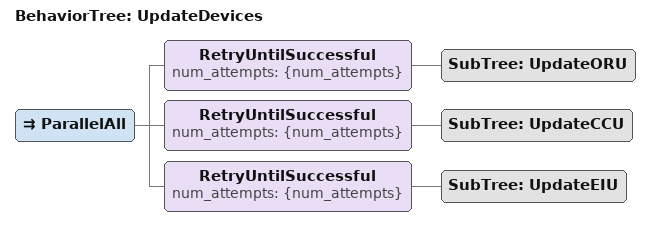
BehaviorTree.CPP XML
<?xml version="1.0" encoding="UTF-8"?>
<root BTCPP_format="4" main_tree_to_execute="MainTree">
    <include path="./update_oru.xml"/>
    <include path="./update_ccu.xml"/>
    <include path="./update_eiu.xml"/>

    <BehaviorTree ID="UpdateDevices">
        <ParallelAll>
            <RetryUntilSuccessful num_attempts="{num_attempts}">
                <SubTree ID="UpdateORU"/>
            </RetryUntilSuccessful>
            <RetryUntilSuccessful num_attempts="{num_attempts}">
                <SubTree ID="UpdateCCU"/>
            </RetryUntilSuccessful>
            <RetryUntilSuccessful num_attempts="{num_attempts}">
                <SubTree ID="UpdateEIU"/>
            </RetryUntilSuccessful>
        </ParallelAll>
    </BehaviorTree>

</root>
